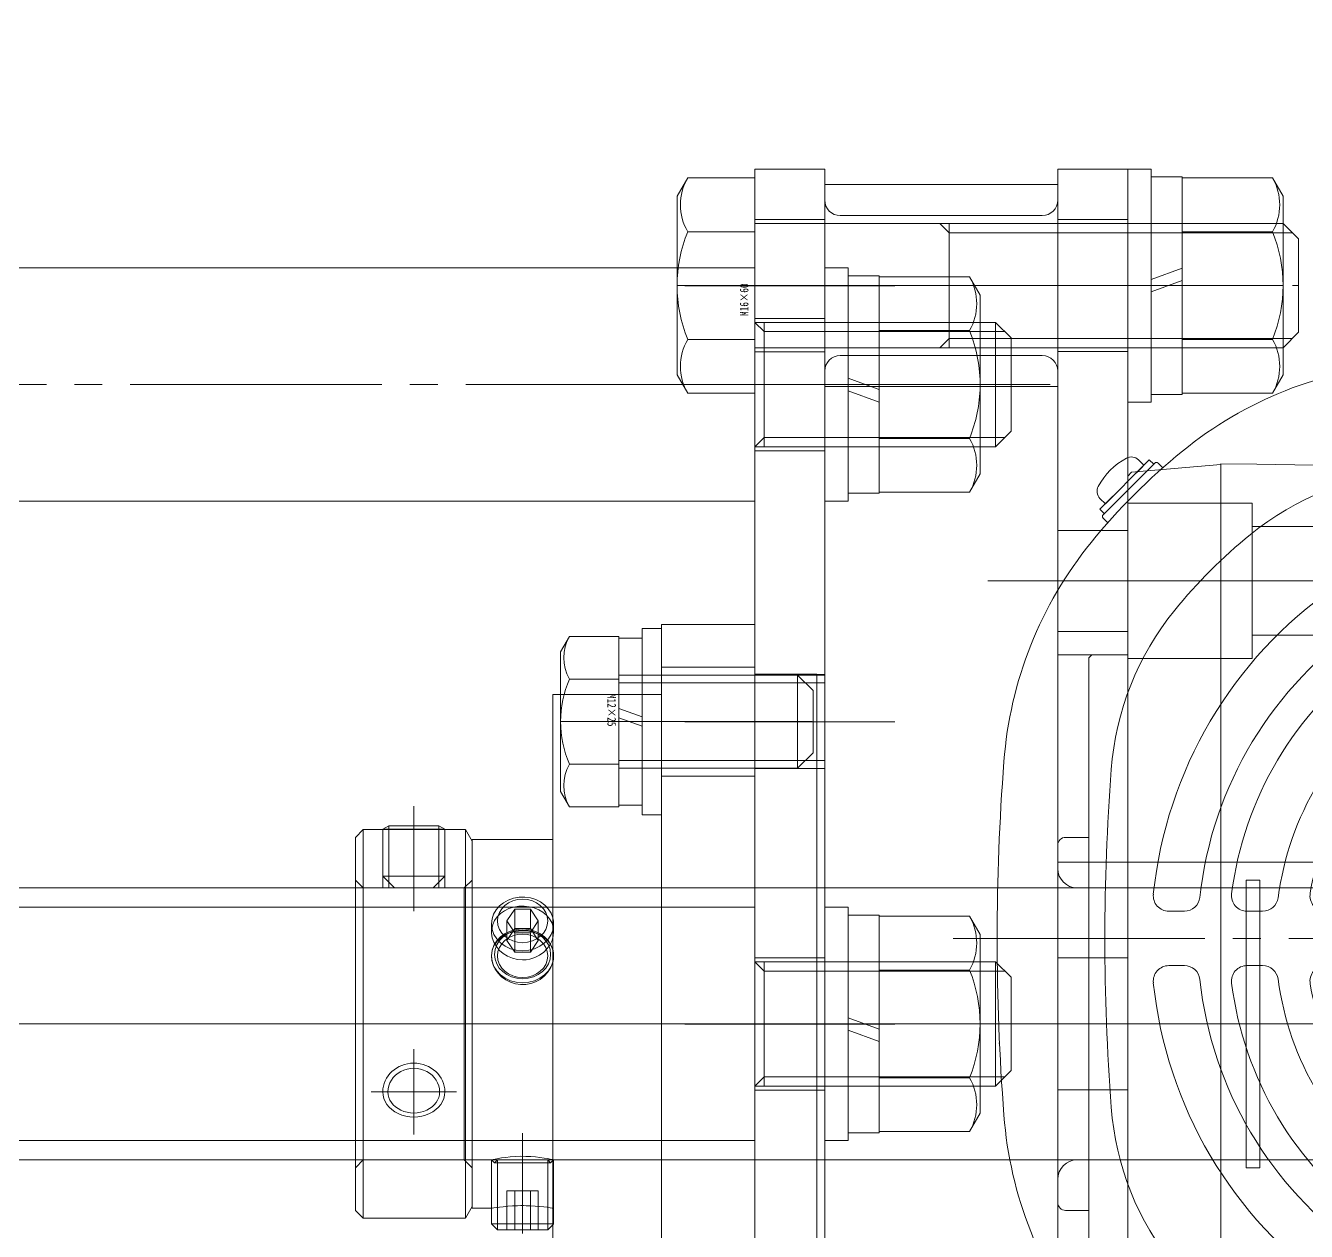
# Model space of a CAD drawing. Units: millimetres at full size. Extents: x -19442 to 19442, y -5866 to 5866.
# Drawn here: x 8400.9 to 8565.7, y 2303.9 to 2459 of the extents above; entities that cross this region are included whole.
import ezdxf
from ezdxf.enums import TextEntityAlignment as Align

# ---------------------------------------------------------------- set-up
doc = ezdxf.new("R2010")
doc.units = ezdxf.units.MM
doc.header["$LTSCALE"] = 3.6
doc.linetypes.add('CHAIN2', pattern=[12, 9, -1, 1, -1])
for name, color, linetype, lineweight in [('0-3_04_HIDDEN', 7, 'Continuous', 9), ('0-4_05_CENTER', 2, 'CHAIN2', 9), ('0-6_0', 2, 'Continuous', 9), ('0-7_10_DRAFT', 1, 'Continuous', 9), ('0-8_03_かくれ線', 5, 'Continuous', 9), ('0-9_04_中心線', 4, 'CHAIN2', 9), ('0-C_01_外形線', 134, 'Continuous', 9), ('0-D_02_細線', 6, 'Continuous', 9)]:
    doc.layers.add(name, color=color, linetype=linetype, lineweight=lineweight)
doc.styles.add('ＭＳ ゴシック', font='')
doc.styles.get('ＭＳ ゴシック').set_extended_font_data('MS Gothic')

# ---------------------------------------------------------------- blocks, each defined once
blk = doc.blocks.new('A$C6246458A_1')
at = {"layer": '0-3_04_HIDDEN', "color": 1}
for p, q in [((-58, 67), (-42, 67)), ((-42, 67), (-42, 47)), ((42, 67), (58, 67)), ((-42, 64), (42, 64)), ((-42, 50), (42, 50)), ((-58, 47), (-42, 47)), ((67, 20.8), (-67, 20.8)), ((-42.75, 18.5), (-42.75, -18.5)), ((-41, 18.5), (-42.75, 18.5)), ((41, 18.5), (42.75, 18.5)), ((42.75, 18.5), (42.75, -18.5)), ((-42.75, 17.5), (-64.5, 17.5)), ((-15, 17.5), (-41, 17.5)), ((-15, -17.7), (-15, 17.7)), ((15, 17.7), (-15, 17.7)), ((15, -17.7), (15, 17.7)), ((41, 17.5), (15, 17.5)), ((64.5, 17.5), (42.75, 17.5)), ((-42.75, -17.5), (-64.5, -17.5)), ((-15, -17.5), (-41, -17.5)), ((15, -17.7), (-15, -17.7)), ((41, -17.5), (15, -17.5)), ((64.5, -17.5), (42.75, -17.5)), ((-58, -79), (-42, -79)), ((-42, -79), (-42, -99)), ((42, -79), (58, -79)), ((-42, -82), (42, -82)), ((-42, -96), (42, -96)), ((-58, -99), (-42, -99))]:
    blk.add_line(p, q, dxfattribs=at)
for points in [[(42, 67), (42, 47), (58, 47)], [(-41, 18.5), (-41, -18.5), (-42.75, -18.5)], [(41, 18.5), (41, -18.5), (42.75, -18.5)], [(42, -79), (42, -99), (58, -99)]]:
    blk.add_lwpolyline(points, dxfattribs=at)
for centre, start, end in [((-64.5, 20), 180, 270), ((64.5, 20), 270, 0), ((-64.5, -20), 90, 180), ((64.5, -20), 0, 90)]:
    blk.add_arc(centre, 2.5, start, end, dxfattribs=at)
at = {"layer": '0-4_05_CENTER', "color": 1}
for p, q in [((62.543, 57), (-62.543, 57)), ((62.543, -89), (-62.543, -89))]:
    blk.add_line(p, q, dxfattribs=at)
at = {"layer": '0-7_10_DRAFT'}
for p, q in [((46, 72.084), (41.388, 72.003)), ((46, -103.958), (46, 72)), ((57.503, 71), (46, 71.958)), ((57.503, 71), (57.999, 70.46)), ((-58, 69.925), (-58, 56.957)), ((57.999, 47.497), (57.999, 70.46)), ((57.999, 47.497), (57.999, 69.917)), ((-58, 56.957), (-58, -34.957)), ((-63, 47.1), (-62.6, 47.5)), ((-63, 47.1), (-63, 0)), ((-58, 47.5), (-62.6, 47.5)), ((57.999, -102.46), (57.999, 47.5)), ((58, 47.5), (62.6, 47.5)), ((63, 47.1), (62.6, 47.5)), ((63, 47.1), (63, 0)), ((-66, 24), (-63, 24)), ((66, 24), (62.999, 24)), ((-67, 23), (-67, 0)), ((67, 23), (67, 0)), ((9.433, 11), (-9.433, 11)), ((-67, 0), (-67, -23)), ((67, 0), (-67, 0)), ((-63, -47.1), (-63, 0)), ((63, -47.1), (63, 0)), ((67, 0), (67, -23)), ((-66, -24), (-63, -24)), ((66, -24), (62.999, -24)), ((-58, -101.758), (-58, -34.957)), ((-63, -47.1), (-62.6, -47.5)), ((-58, -47.5), (-62.6, -47.5)), ((46, -46.565), (46, -103.916)), ((58, -47.5), (62.6, -47.5)), ((63, -47.1), (62.6, -47.5)), ((46, -103.916), (-48.5, -102.258)), ((57.503, -103), (46, -103.958)), ((57.503, -103), (57.999, -102.46))]:
    blk.add_line(p, q, dxfattribs=at)
for points in [[(41.388, 72.003), (-43.991, 70.504), (-48.5, 70.425)], [(46, 72.084), (46, 68.565), (46, -46.565)], [(-48.5, 70.425), (-57.5, 70.425), (-58, 69.925)], [(-48.5, -102.258), (-57.5, -102.258), (-58, -101.758)]]:
    blk.add_lwpolyline(points, dxfattribs=at)
for centre, start, end in [((-66, 23), 90, 180), ((66, 23), 0, 90), ((-66, -23), 180, 270), ((66, -23), 270, 0)]:
    blk.add_arc(centre, 1, start, end, dxfattribs=at)
blk = doc.blocks.new('GM-SHYPF-RH 0.75kW、1／5～1／60、200V、60Hzd_1')
at = {"layer": '0-4_05_CENTER'}
for p, q in [((-57.999, -129.08), (-57.999, 128.45)), ((-72.708, 104), (-43.291, 104)), ((22.479, 11), (-138.27, 11)), ((-86.103, 0), (-29.688, 0)), ((-90.117, -100), (-112.985, -100))]:
    blk.add_line(p, q, dxfattribs=at)
at = {"layer": '0-6_0'}
for p, q in [((-68.499, 124), (-47.499, 124)), ((-78.499, 85.736), (-78.499, 114)), ((-37.499, 85.736), (-37.499, 114)), ((-39.499, 86.5), (-76.499, 86.5)), ((-114.886, 70.927), (-113.225, 72.589)), ((-113.225, 72.589), (-112.659, 72.023)), ((-2.774, 72.589), (-3.34, 72.023)), ((-1.113, 70.927), (-2.774, 72.589)), ((-119.164, 65.518), (-112.517, 72.165)), ((-112.093, 72.165), (-111.489, 71.56)), ((-3.906, 72.165), (-4.51, 71.56)), ((3.165, 65.518), (-3.482, 72.165)), ((-117.927, 67.887), (-119.588, 66.225)), ((1.928, 67.887), (3.59, 66.225)), ((-119.588, 66.225), (-119.023, 65.659)), ((3.59, 66.225), (3.024, 65.659)), ((-119.164, 65.094), (-118.56, 64.489)), ((3.165, 65.094), (2.561, 64.489)), ((-81.325, 58.402), (-80.32, 56.66)), ((-33.76, 57.984), (-34.764, 56.245)), ((-86.569, 55.484), (-85.565, 53.745)), ((-29.43, 55.484), (-30.896, 52.945)), ((-76.292, 49.683), (-75.283, 47.936)), ((-38.783, 49.285), (-39.788, 47.543)), ((-81.546, 46.785), (-80.541, 45.043)), ((-34.452, 46.785), (-35.458, 45.043)), ((-71.238, 40.929), (-70.222, 39.171)), ((-43.819, 40.562), (-44.829, 38.812)), ((-76.51, 38.062), (-75.5, 36.312)), ((-39.489, 38.062), (-40.499, 36.312)), ((-66.135, 32.091), (-65.102, 30.302)), ((-48.887, 31.784), (-49.908, 30.014)), ((-71.442, 29.284), (-70.421, 27.514)), ((-44.557, 29.284), (-45.578, 27.514)), ((-60.858, 22.951), (-59.732, 21)), ((-54.066, 22.812), (-55.146, 20.943)), ((-66.263, 20.312), (-65.183, 18.443)), ((-49.736, 20.312), (-51.151, 17.862)), ((-110.713, 14.5), (-108.702, 14.5)), ((-100.646, 14.5), (-98.629, 14.5)), ((-90.538, 14.5), (-88.508, 14.5)), ((-80.332, 14.5), (-78.266, 14.5)), ((-69.779, 14.5), (-67.526, 14.5)), ((-46.22, 14.5), (-48.473, 14.5)), ((-35.667, 14.5), (-37.732, 14.5)), ((-25.461, 14.5), (-27.491, 14.5)), ((-15.353, 14.5), (-17.37, 14.5)), ((-5.286, 14.5), (-7.297, 14.5)), ((-110.713, 7.5), (-108.702, 7.5)), ((-100.646, 7.5), (-98.629, 7.5)), ((-90.538, 7.5), (-88.508, 7.5)), ((-80.332, 7.5), (-78.266, 7.5)), ((-69.779, 7.5), (-67.526, 7.5)), ((-46.22, 7.5), (-48.473, 7.5)), ((-35.667, 7.5), (-37.732, 7.5)), ((-25.461, 7.5), (-27.491, 7.5)), ((-15.353, 7.5), (-17.37, 7.5)), ((-5.286, 7.5), (-7.297, 7.5)), ((-66.263, 1.688), (-65.183, 3.557)), ((-49.736, 1.688), (-50.816, 3.557)), ((-60.858, -0.951), (-59.732, 1)), ((-54.066, -0.812), (-55.146, 1.057)), ((16.497, -2.5), (16.601, -2.5)), ((-71.442, -7.284), (-70.421, -5.514)), ((-44.557, -7.284), (-45.578, -5.514)), ((-48.887, -9.784), (-49.908, -8.014)), ((-66.135, -10.091), (-65.102, -8.302)), ((-76.51, -16.062), (-75.5, -14.312)), ((-39.489, -16.062), (-40.499, -14.312)), ((-43.819, -18.562), (-45.267, -16.053)), ((-71.238, -18.929), (-70.222, -17.171)), ((-81.546, -24.785), (-80.541, -23.043)), ((-34.452, -24.785), (-35.458, -23.043)), ((-76.292, -27.683), (-74.841, -25.171)), ((-38.783, -27.285), (-39.788, -25.543)), ((-86.569, -33.484), (-85.565, -31.745)), ((-29.43, -33.484), (-30.434, -31.745)), ((-33.76, -35.984), (-34.764, -34.245)), ((-81.325, -36.402), (-80.32, -34.66)), ((-120.999, -47.1), (-120.999, -39.592)), ((-120.999, -47.1), (-120.999, -39.593)), ((5.001, -47.1), (5.001, -39.592)), ((5.001, -47.1), (5.001, -39.592)), ((-119.164, -43.094), (-118.56, -42.489)), ((3.165, -43.094), (2.561, -42.489)), ((-119.588, -44.225), (-119.023, -43.659)), ((-117.927, -45.887), (-119.588, -44.225)), ((-119.164, -43.518), (-112.517, -50.165)), ((3.165, -43.518), (-3.482, -50.165)), ((1.928, -45.887), (3.59, -44.225)), ((3.59, -44.225), (3.024, -43.659)), ((-120.999, -47.1), (-120.599, -47.5)), ((-120.999, -47.1), (-120.599, -47.5)), ((-119.606, -47.5), (-120.599, -47.5)), ((-119.606, -47.5), (-120.599, -47.5)), ((3.607, -47.5), (4.601, -47.5)), ((3.607, -47.5), (4.601, -47.5)), ((5.001, -47.1), (4.601, -47.5)), ((5.001, -47.1), (4.601, -47.5)), ((-114.886, -48.927), (-113.225, -50.589)), ((-1.113, -48.927), (-2.774, -50.589)), ((-115.999, -101.758), (-115.999, -50.872)), ((-115.999, -101.758), (-115.999, -50.884)), ((-113.225, -50.589), (-112.659, -50.023)), ((-112.093, -50.165), (-111.489, -49.56)), ((-3.906, -50.165), (-4.51, -49.56)), ((-2.774, -50.589), (-3.34, -50.023)), ((0, -102.46), (0, -50.884)), ((-11.999, -103.958), (-11.999, -55.325)), ((-82.599, -71.4), (-82.599, -63.2)), ((-33.399, -71.4), (-33.399, -63.2)), ((-88.999, -75), (-88.999, -73.4)), ((-88.999, -73.4), (-26.999, -73.4)), ((-26.999, -75), (-88.999, -75)), ((-88.999, -75), (-88.999, -76)), ((-57.999, -75), (-88.999, -75)), ((-26.999, -75), (-26.999, -76)), ((-16.648, -77.305), (-119.331, -123.023)), ((-25.308, -76), (-99.499, -76)), ((-15.51, -79.863), (-16.648, -77.305)), ((-21.764, -79.583), (-22.567, -77.78)), ((-19.343, -77.635), (-19.655, -78.371)), ((-19.341, -78.504), (-19.655, -78.371)), ((-18.342, -78.059), (-19.343, -77.635)), ((-104.499, -81), (-104.499, -116.419)), ((-16.016, -81.184), (-57.999, -99.876)), ((-21.76, -85.221), (-26.019, -111.176)), ((-57.999, -99.876), (-116.872, -126.087)), ((-115.499, -102.258), (-115.999, -101.758)), ((-106.499, -102.258), (-115.499, -102.258)), ((-104.499, -102.293), (-106.499, -102.258)), ((-11.999, -103.916), (-106.499, -102.258)), ((-11.999, -103.916), (-24.79, -103.692)), ((-0.497, -103), (-11.999, -103.958)), ((-0.497, -103), (-11.999, -103.958)), ((-0.497, -103), (0, -102.46)), ((-113.32, -115.749), (-116.335, -117.091)), ((-112.858, -115.926), (-113.32, -115.749)), ((-111.612, -119.586), (-113.32, -115.749)), ((-111.292, -119.443), (-112.858, -115.926)), ((-116.512, -117.553), (-116.335, -117.091)), ((-114.946, -121.07), (-116.512, -117.553)), ((-114.626, -120.928), (-116.335, -117.091)), ((-118.192, -125.581), (-119.331, -123.023)), ((-108.376, -122.305), (-114.771, -125.152)), ((-108.376, -122.305), (-114.771, -125.152)), ((-108.376, -122.305), (-107.978, -123.199)), ((-114.771, -125.152), (-114.372, -126.046))]:
    blk.add_line(p, q, dxfattribs=at)
at = {"layer": '0-6_0', "color": 134}
for p, q in [((-113.932, 71.882), (-114.624, 72.574)), ((-2.067, 71.882), (-1.375, 72.574)), ((-113.932, 71.882), (-118.881, 66.932)), ((-2.067, 71.882), (2.882, 66.932)), ((-113.932, -49.882), (-118.881, -44.932)), ((-2.067, -49.882), (2.882, -44.932)), ((-113.932, -49.882), (-114.624, -50.574)), ((-2.067, -49.882), (-1.375, -50.574))]:
    blk.add_line(p, q, dxfattribs=at)
for points in [[(-113.932, 71.882), (-118.881, 66.932), (-119.574, 67.624)], [(-2.067, 71.882), (2.882, 66.932), (3.575, 67.624)], [(-113.932, -49.882), (-118.881, -44.932), (-119.574, -45.624)], [(-2.067, -49.882), (2.882, -44.932), (3.575, -45.624)]]:
    blk.add_lwpolyline(points, dxfattribs=at)
at = {"layer": '0-6_0'}
for points in [[(-0.497, -103), (0, -102.46), (0, -50.884)], [(-57.999, -75), (-26.999, -75), (-26.999, -73.4)], [(-106.499, -102.258), (-115.499, -102.258), (-115.999, -101.758)]]:
    blk.add_lwpolyline(points, dxfattribs=at)
for centre, radius in [((-57.999, 104), 10), ((-57.999, 11), 5)]:
    blk.add_circle(centre, radius, dxfattribs=at)
for centre, radius, start, end in [((-68.499, 114), 10, 90, 180), ((-47.499, 114), 10, 0, 90), ((-57.999, -215), 300.8, 90, 94.33985), ((-76.499, 83.5), 3, 90, 148.63542), ((-57.999, -215), 300.8, 85.66015, 90), ((-39.499, 83.5), 3, 30.81986, 90), ((-76.918, 34.283), 50.8, 94.33985, 129.09457), ((-39.081, 34.283), 50.8, 50.90543, 85.66015), ((-57.999, 11), 80.8, 129.09457, 140.90543), ((-57.999, 11), 80.8, 39.09457, 50.90543), ((-112.305, 71.953), 0.3, 45, 135), ((-76.918, 34.283), 36.944, 94.33985, 129.09457), ((-57.999, -215), 286.944, 85.66015, 94.33985), ((-39.081, 34.283), 36.944, 50.90543, 85.66015), ((-3.694, 71.953), 0.3, 45, 135), ((-57.999, 11), 55, 64.8706, 114.04349), ((-118.952, 65.306), 0.3, 135, 225), ((2.953, 65.306), 0.3, 315, 45), ((-57.999, 11), 66.944, 129.09457, 140.90543), ((-57.999, 11), 66.944, 39.09457, 50.90543), ((-81.283, 29.918), 50.8, 140.90543, 175.66015), ((-79.593, 59.402), 2, 114.04349, 210), ((-34.716, 29.918), 50.8, 4.33985, 39.09457), ((-57.999, 11), 49, 65.06209, 113.809), ((-35.492, 58.984), 2, 330, 64.8706), ((-57.999, 11), 55, 124.8706, 174.04349), ((-88.301, 54.484), 2, 30, 124.8706), ((-78.588, 57.66), 2, 210, 293.809), ((-36.496, 57.245), 2, 245.06209, 330), ((-27.698, 54.484), 2, 55.1294, 150), ((-57.999, 11), 55, 5.95651, 55.1294), ((-57.999, 11), 45, 66.00707, 112.65134), ((-81.283, 29.918), 36.944, 140.90543, 175.66015), ((-87.297, 52.745), 2, 305.06209, 30), ((-30.03, 52.445), 1, 150, 235.98601), ((-34.716, 29.918), 36.944, 4.33985, 39.09457), ((-74.56, 50.683), 2, 112.65134, 210), ((-40.515, 50.285), 2, 330, 66.00707), ((-57.999, 11), 49, 6.191, 55.98601), ((-57.999, 11), 49, 125.06209, 173.809), ((-57.999, 11), 39, 66.30126, 112.29074), ((-73.551, 48.936), 2, 210, 292.29074), ((-57.999, 11), 45, 126.00707, 172.65134), ((-83.279, 45.785), 2, 30, 126.00707), ((-41.52, 48.543), 2, 246.30126, 330), ((-32.72, 45.785), 2, 53.99293, 150), ((-57.999, 11), 45, 7.34866, 53.99293), ((-82.273, 44.043), 2, 306.30126, 30), ((-57.999, 11), 35, 67.83748, 110.40593), ((-33.726, 44.043), 2, 150, 233.69874), ((-69.506, 41.929), 2, 110.40593, 210), ((-45.551, 41.562), 2, 330, 67.83748), ((-57.999, 11), 39, 126.30126, 172.29074), ((-57.999, 11), 39, 7.70926, 53.69874), ((-57.999, 11), 29, 68.34662, 109.78052), ((-57.999, 11), 35, 127.83748, 170.40593), ((-78.242, 37.062), 2, 30, 127.83748), ((-68.49, 40.171), 2, 210, 289.78052), ((-46.561, 39.812), 2, 248.34662, 330), ((-37.756, 37.062), 2, 52.16252, 150), ((-57.999, 11), 35, 9.59407, 52.16252), ((-77.232, 35.312), 2, 308.34662, 30), ((-38.767, 35.312), 2, 150, 231.65338), ((-64.403, 33.091), 2, 106.16478, 210), ((-57.999, 11), 25, 71.28282, 106.16478), ((-50.619, 32.784), 2, 330, 71.28282), ((168.001, 11), 300.8, 175.66015, 180), ((-57.999, 11), 29, 128.34662, 169.78052), ((-57.999, 11), 29, 10.21948, 51.65338), ((-283.999, 11), 300.8, 0, 4.33985), ((168.001, 11), 286.944, 175.66015, 184.33985), ((-283.999, 11), 286.944, 355.66015, 4.33985), ((-57.999, 11), 25, 131.28282, 166.16478), ((-73.174, 28.284), 2, 30, 131.28282), ((-63.37, 31.302), 2, 210, 284.81689), ((-57.999, 11), 19, 72.37362, 104.81689), ((-51.64, 31.014), 2, 252.37362, 330), ((-42.825, 28.284), 2, 48.71718, 150), ((-57.999, 11), 25, 13.83522, 48.71718), ((-72.153, 26.514), 2, 312.37363, 30), ((-43.846, 26.514), 2, 150, 227.62637), ((-57.999, 11), 19, 132.37363, 164.81689), ((-59.126, 23.951), 2, 94.971, 210), ((-57.999, 11), 15, 80.25225, 94.971), ((-55.798, 23.812), 2, 330, 80.25225), ((-57.999, 11), 19, 15.18311, 47.62637), ((-57.999, 11), 15, 140.25225, 154.971), ((-67.995, 19.312), 2, 30, 140.25225), ((-57.999, 22), 2, 210, 270), ((-57.999, 11), 9, 84.14774, 90), ((-56.878, 21.943), 2, 264.14774, 330), ((-48.004, 19.312), 2, 39.74775, 150), ((-57.999, 11), 15, 25.029, 39.74775), ((-66.915, 17.443), 2, 324.14774, 30), ((-110.713, 16.5), 2, 174.04349, 270), ((-100.646, 16.5), 2, 172.65134, 270), ((-90.538, 16.5), 2, 170.40593, 270), ((-80.332, 16.5), 2, 166.16478, 270), ((-69.779, 16.5), 2, 154.971, 270), ((-50.285, 17.362), 1, 150, 219.51268), ((-57.999, 11), 9, 30, 39.51268), ((-46.22, 16.5), 2, 270, 25.029), ((-35.667, 16.5), 2, 270, 13.83522), ((-25.461, 16.5), 2, 270, 9.59407), ((-15.353, 16.5), 2, 270, 7.34866), ((-5.286, 16.5), 2, 270, 5.95651), ((-108.702, 16.5), 2, 270, 353.809), ((-98.629, 16.5), 2, 270, 352.29074), ((-88.508, 16.5), 2, 270, 349.78052), ((-78.266, 16.5), 2, 270, 344.81689), ((-67.526, 16.5), 2, 270, 330), ((-57.999, 11), 9, 144.14774, 150), ((-48.473, 16.5), 2, 210, 270), ((-37.732, 16.5), 2, 195.18311, 270), ((-27.491, 16.5), 2, 190.21948, 270), ((-17.37, 16.5), 2, 187.70926, 270), ((-7.297, 16.5), 2, 186.191, 270), ((168.001, 11), 300.8, 180, 184.33985), ((-283.999, 11), 300.8, 355.66015, 0), ((-110.713, 5.5), 2, 90, 185.95651), ((-108.702, 5.5), 2, 6.191, 90), ((-100.646, 5.5), 2, 90, 187.34866), ((-98.629, 5.5), 2, 7.70926, 90), ((-90.538, 5.5), 2, 90, 189.59407), ((-88.508, 5.5), 2, 10.21948, 90), ((-80.332, 5.5), 2, 90, 193.83522), ((-78.266, 5.5), 2, 15.18311, 90), ((-69.779, 5.5), 2, 90, 205.029), ((-67.526, 5.5), 2, 30, 90), ((-48.473, 5.5), 2, 90, 150), ((-46.22, 5.5), 2, 334.971, 90), ((-37.732, 5.5), 2, 90, 164.81689), ((-35.667, 5.5), 2, 346.16478, 90), ((-27.491, 5.5), 2, 90, 169.78052), ((-25.461, 5.5), 2, 350.40593, 90), ((-17.37, 5.5), 2, 90, 172.29074), ((-15.353, 5.5), 2, 352.65134, 90), ((-7.297, 5.5), 2, 90, 173.809), ((-5.286, 5.5), 2, 354.04349, 90), ((-57.999, 11), 55, 185.95651, 235.1294), ((-57.999, 11), 49, 186.191, 234.93791), ((-57.999, 11), 45, 187.34866, 233.99293), ((-57.999, 11), 39, 187.70926, 233.69874), ((-57.999, 11), 35, 189.59407, 232.16252), ((-57.999, 11), 29, 190.21948, 231.65338), ((-57.999, 11), 25, 193.83522, 228.71718), ((-57.999, 11), 19, 195.18311, 227.62637), ((-57.999, 11), 9, 210, 215.85226), ((-66.915, 4.557), 2, 330, 35.85226), ((-49.084, 4.557), 2, 144.14774, 210), ((-57.999, 11), 9, 324.14774, 330), ((-57.999, 11), 19, 312.37363, 344.81689), ((-57.999, 11), 25, 311.28282, 346.16478), ((-57.999, 11), 29, 308.34662, 349.78052), ((-57.999, 11), 35, 307.83748, 350.40593), ((-57.999, 11), 39, 306.30126, 352.29074), ((-57.999, 11), 45, 306.00707, 352.65134), ((-57.999, 11), 49, 305.06209, 353.809), ((-57.999, 11), 55, 304.8706, 354.04349), ((-57.999, 11), 15, 205.029, 219.74775), ((-57.999, 11), 15, 320.25225, 334.971), ((-67.995, 2.688), 2, 219.74775, 330), ((-57.999, 0), 2, 90, 150), ((-57.999, 11), 9, 270, 275.85226), ((-56.878, 0.057), 2, 30, 95.85226), ((-48.004, 2.688), 2, 210, 320.25225), ((-59.126, -1.951), 2, 150, 265.029), ((-55.798, -1.812), 2, 279.74775, 30), ((-72.153, -4.514), 2, 330, 47.62637), ((-43.846, -4.514), 2, 132.37363, 210), ((-57.999, 11), 15, 265.029, 279.74775), ((-73.174, -6.284), 2, 228.71718, 330), ((-63.37, -9.302), 2, 75.18311, 150), ((-57.999, 11), 19, 255.18311, 287.62638), ((-51.64, -9.014), 2, 30, 107.62638), ((-42.825, -6.284), 2, 210, 311.28282), ((-50.619, -10.784), 2, 288.71718, 30), ((-81.283, -7.918), 36.944, 184.33985, 219.09457), ((-64.403, -11.091), 2, 150, 253.83522), ((-34.716, -7.918), 36.944, 320.90543, 355.66015), ((-81.283, -7.918), 50.8, 184.33985, 219.09457), ((-77.232, -13.312), 2, 330, 51.65338), ((-57.999, 11), 25, 253.83522, 288.71718), ((-38.767, -13.312), 2, 128.34662, 210), ((-34.716, -7.918), 50.8, 320.90543, 355.66015), ((-78.242, -15.062), 2, 232.16252, 330), ((-68.49, -18.171), 2, 70.21948, 150), ((-57.999, 11), 29, 250.21948, 293.30023), ((-46.133, -16.553), 1, 30, 113.30023), ((-37.756, -15.062), 2, 210, 307.83748), ((-69.506, -19.929), 2, 150, 249.59407), ((-45.551, -19.562), 2, 292.16252, 30), ((-82.273, -22.043), 2, 330, 53.69874), ((-57.999, 11), 35, 249.59407, 292.16252), ((-33.726, -22.043), 2, 126.30126, 210), ((-73.975, -25.671), 1, 66.45945, 150), ((-57.999, 11), 39, 246.45945, 293.69874), ((-41.52, -26.543), 2, 30, 113.69874), ((-83.279, -23.785), 2, 233.99293, 330), ((-32.72, -23.785), 2, 210, 306.00707), ((-74.56, -28.683), 2, 150, 247.34866), ((-40.515, -28.285), 2, 293.99293, 30), ((-87.297, -30.745), 2, 330, 54.93791), ((-28.702, -30.745), 2, 125.06209, 210), ((-57.999, 11), 66.944, 219.09457, 230.90543), ((-57.999, 11), 45, 247.34866, 293.99293), ((-57.999, 11), 66.944, 309.09457, 320.90543), ((-88.301, -32.484), 2, 235.1294, 330), ((-78.588, -35.66), 2, 66.191, 150), ((-57.999, 11), 49, 246.191, 294.93791), ((-36.496, -35.245), 2, 30, 114.93791), ((-27.698, -32.484), 2, 210, 304.8706), ((-35.492, -36.984), 2, 295.1294, 30), ((-79.593, -37.402), 2, 150, 245.95651), ((-57.999, 11), 55, 245.95651, 295.1294), ((-57.999, 11), 80.8, 219.09457, 230.90543), ((-76.918, -12.283), 36.944, 230.90543, 265.66015), ((-39.081, -12.283), 36.944, 274.33985, 309.09457), ((-57.999, 11), 80.8, 309.09457, 320.90543), ((-118.952, -43.306), 0.3, 135, 225), ((2.953, -43.306), 0.3, 315, 45), ((-57.999, 237), 286.944, 265.66015, 274.33985), ((-112.305, -49.953), 0.3, 225, 315), ((-3.694, -49.953), 0.3, 225, 315), ((-76.918, -12.283), 50.8, 230.90543, 265.66015), ((-39.081, -12.283), 50.8, 274.33985, 309.09457), ((-79.399, -63.2), 3.2, 172.23631, 180), ((-57.999, 237), 300.8, 265.66015, 270), ((-57.999, 237), 300.8, 270, 274.33985), ((-36.599, -63.2), 3.2, 0, 7.76369), ((-84.599, -71.4), 2, 270, 0), ((-31.399, -71.4), 2, 180, 270), ((-99.499, -81), 5, 90, 180), ((-25.308, -79), 3, 24, 90), ((-16.423, -80.27), 1, 294, 24), ((-18.799, -85.707), 3, 114, 170.68188), ((-40.821, -108.748), 15, 271.68277, 350.68188), ((-107.403, -122.966), 1, 85.28487, 114), ((-57.999, 476), 600, 265.28487, 271.68277), ((-104.772, -121.795), 1, 24, 114), ((-102.122, -120.37), 2, 204, 265.76866), ((-109.165, -123.728), 1.3, 310.60153, 24), ((-114.176, -117.882), 9, 277.39845, 310.60153), ((-117.279, -125.174), 1, 204, 294), ((-113.185, -125.518), 1.3, 203.99998, 277.39845)]:
    blk.add_arc(centre, radius, start, end, dxfattribs=at)
at = {"layer": '0-6_0', "color": 134}
for centre, radius, start, end in [((-111.881, 64.882), 9, 118.39847, 151.60155), ((-115.543, 71.655), 1.3, 45, 118.39847), ((-0.456, 71.655), 1.3, 61.60153, 135), ((-4.118, 64.882), 9, 28.39845, 61.60153), ((-118.654, 68.544), 1.3, 151.60155, 225), ((2.655, 68.544), 1.3, 315, 28.39845), ((-118.654, -46.544), 1.3, 135, 208.39845), ((2.655, -46.544), 1.3, 331.60155, 45), ((-111.881, -42.882), 9, 208.39845, 241.60153), ((-4.118, -42.882), 9, 298.39847, 331.60155), ((-115.543, -49.655), 1.3, 241.60153, 315), ((-0.456, -49.655), 1.3, 225, 298.39847)]:
    blk.add_arc(centre, radius, start, end, dxfattribs=at)
at = {"layer": '0-7_10_DRAFT'}
blk.add_blockref('A$C6246458A_1', (-57.999, 0), dxfattribs=at)

msp = doc.modelspace()

# ---------------------------------------------------------------- linework, layer by layer
at = {"layer": '0-6_0', "color": 134}
for p, q in [((8344.74, 2427.844), (8484.74, 2427.844)), ((8525.74, 2404.844), (8525.74, 2412.572)), ((8527.74, 2406.844), (8527.74, 2412.572)), ((8525.74, 2404.844), (8527.74, 2406.844)), ((8523.74, 2404.844), (8525.74, 2404.844)), ((8380.889, 2348.072), (8443.089, 2348.072)), ((8443.342, 2348.072), (8381.142, 2348.072)), ((8533.739, 2348.072), (8503.489, 2348.072)), ((8533.742, 2348.072), (8503.742, 2348.072)), ((8523.74, 2338.572), (8525.74, 2338.572)), ((8525.74, 2338.572), (8527.74, 2336.572)), ((8525.74, 2322.572), (8525.74, 2338.572)), ((8527.74, 2324.572), (8527.74, 2336.572)), ((8525.74, 2322.572), (8527.74, 2324.572)), ((8523.74, 2322.572), (8525.74, 2322.572)), ((8443.089, 2313.072), (8380.889, 2313.072)), ((8381.142, 2313.071), (8443.342, 2313.071)), ((8533.739, 2313.072), (8503.489, 2313.072)), ((8533.742, 2313.071), (8503.742, 2313.071))]:
    msp.add_line(p, q, dxfattribs=at)
for points in [[(8503.74, 2220.555), (8503.74, 2440.555), (8494.74, 2440.555), (8494.74, 2220.555)], [(8542.74, 2226.572), (8542.74, 2440.572), (8533.74, 2440.572), (8533.74, 2226.572)], [(8533.74, 2438.572), (8503.74, 2438.572), (8503.74, 2412.572), (8533.74, 2412.572)], [(8344.74, 2345.572), (8494.74, 2345.572), (8494.74, 2315.572), (8344.74, 2315.572)]]:
    msp.add_lwpolyline(points, close=True, dxfattribs=at)
msp.add_lwpolyline([(8494.74, 2427.844), (8494.74, 2397.844), (8344.74, 2397.844), (8344.74, 2427.844)], dxfattribs=at)
at = {"layer": '0-8_03_かくれ線'}
for p, q in [((8503.74, 2434.055), (8494.74, 2434.055)), ((8494.74, 2433.572), (8562.74, 2433.572)), ((8531.74, 2434.572), (8505.74, 2434.572)), ((8519.74, 2432.372), (8518.54, 2433.572)), ((8519.74, 2417.572), (8519.74, 2433.572)), ((8533.74, 2434.072), (8542.74, 2434.072)), ((8562.74, 2433.572), (8562.74, 2417.572)), ((8519.74, 2432.372), (8562.74, 2432.372)), ((8484.74, 2427.844), (8494.74, 2427.844)), ((8506.74, 2427.844), (8503.74, 2427.844)), ((8503.74, 2412.572), (8503.74, 2427.844)), ((8506.74, 2427.844), (8506.74, 2412.572)), ((8506.74, 2426.844), (8510.74, 2426.844)), ((8510.74, 2426.844), (8510.74, 2412.572)), ((8510.74, 2426.701), (8522.379, 2426.701)), ((8522.379, 2426.701), (8523.74, 2424.344)), ((8523.74, 2412.572), (8523.74, 2424.344)), ((8503.74, 2421.327), (8494.74, 2421.327)), ((8495.94, 2419.644), (8494.74, 2420.844)), ((8494.74, 2420.844), (8523.74, 2420.844)), ((8495.94, 2420.844), (8495.94, 2404.844)), ((8523.74, 2420.844), (8525.74, 2420.844)), ((8525.74, 2420.844), (8527.74, 2418.844)), ((8525.74, 2420.844), (8525.74, 2412.572)), ((8495.94, 2419.644), (8523.74, 2419.644)), ((8510.74, 2419.772), (8522.379, 2419.772)), ((8519.74, 2418.772), (8518.54, 2417.572)), ((8519.74, 2418.772), (8562.74, 2418.772)), ((8523.74, 2419.644), (8526.94, 2419.644)), ((8527.74, 2418.844), (8527.74, 2412.572)), ((8494.74, 2417.572), (8562.74, 2417.572)), ((8503.74, 2417.055), (8494.74, 2417.055)), ((8533.74, 2417.072), (8542.74, 2417.072)), ((8531.74, 2416.572), (8505.74, 2416.572)), ((8506.74, 2413.644), (8509.686, 2412.572)), ((8495.94, 2406.044), (8494.74, 2404.844)), ((8495.94, 2406.044), (8523.74, 2406.044)), ((8494.74, 2404.844), (8523.74, 2404.844)), ((8503.74, 2404.327), (8494.74, 2404.327)), ((8533.74, 2394.072), (8542.74, 2394.072)), ((8533.74, 2381.072), (8542.74, 2381.072)), ((8533.74, 2378.072), (8542.74, 2378.072)), ((8494.74, 2376.463), (8482.74, 2376.463)), ((8477.24, 2375.463), (8500.24, 2375.463)), ((8477.24, 2374.463), (8501.24, 2374.463)), ((8494.74, 2375.572), (8502.74, 2375.572)), ((8503.74, 2375.546), (8494.74, 2375.546)), ((8503.74, 2375.446), (8494.74, 2375.446)), ((8503.74, 2374.446), (8494.74, 2374.446)), ((8500.24, 2375.463), (8502.24, 2373.463)), ((8500.24, 2363.463), (8500.24, 2375.463)), ((8469.74, 2372.972), (8482.74, 2372.972)), ((8502.24, 2365.463), (8502.24, 2373.463)), ((8477.24, 2364.463), (8501.24, 2364.463)), ((8503.74, 2364.446), (8494.74, 2364.446)), ((8500.24, 2363.463), (8502.24, 2365.463)), ((8477.24, 2363.463), (8500.24, 2363.463)), ((8503.74, 2363.446), (8494.74, 2363.446)), ((8494.74, 2362.463), (8482.74, 2362.463)), ((8446.84, 2355.572), (8446.84, 2348.072)), ((8447.606, 2348.072), (8447.606, 2355.572)), ((8454.073, 2348.072), (8454.073, 2355.572)), ((8454.84, 2348.072), (8454.84, 2355.572)), ((8446.84, 2349.572), (8454.84, 2349.572)), ((8448.34, 2348.072), (8446.84, 2349.572)), ((8453.34, 2348.072), (8454.84, 2349.572)), ((8503.489, 2348.072), (8443.089, 2348.072)), ((8444.34, 2348.072), (8443.34, 2349.072)), ((8503.742, 2348.072), (8443.342, 2348.072)), ((8444.34, 2348.072), (8444.34, 2313.072)), ((8457.34, 2348.072), (8457.34, 2313.072)), ((8533.739, 2348.072), (8634.737, 2348.072)), ((8533.742, 2348.072), (8634.74, 2348.072)), ((8443.34, 2315.572), (8443.34, 2345.572)), ((8444.34, 2345.572), (8444.34, 2315.572)), ((8457.474, 2345.572), (8457.474, 2315.572)), ((8458.34, 2345.572), (8458.34, 2315.572)), ((8458.34, 2345.572), (8458.34, 2315.572)), ((8463.829, 2345.337), (8462.819, 2343.822)), ((8465.85, 2345.337), (8463.829, 2345.337)), ((8466.86, 2343.822), (8465.85, 2345.337)), ((8465.85, 2342.837), (8465.85, 2345.337)), ((8468.74, 2345.572), (8468.74, 2315.572)), ((8482.74, 2345.572), (8482.74, 2315.572)), ((8494.74, 2345.572), (8494.74, 2315.572)), ((8460.84, 2342.433), (8460.84, 2343.438)), ((8462.819, 2341.322), (8462.819, 2343.822)), ((8462.819, 2343.822), (8463.829, 2342.306)), ((8463.829, 2342.837), (8462.819, 2341.322)), ((8465.85, 2342.306), (8466.86, 2343.822)), ((8466.86, 2341.322), (8465.85, 2342.837)), ((8468.84, 2343.438), (8468.84, 2342.434)), ((8462.819, 2341.322), (8463.829, 2339.806)), ((8465.85, 2342.306), (8463.829, 2342.306)), ((8463.829, 2339.806), (8463.829, 2342.306)), ((8465.85, 2339.806), (8465.85, 2342.306)), ((8463.829, 2339.806), (8465.85, 2339.806)), ((8503.74, 2339.055), (8494.74, 2339.055)), ((8495.94, 2337.372), (8494.74, 2338.572)), ((8494.74, 2338.572), (8523.74, 2338.572)), ((8495.94, 2338.572), (8495.94, 2322.572)), ((8533.74, 2339.072), (8542.74, 2339.072)), ((8495.94, 2337.372), (8523.74, 2337.372)), ((8495.94, 2323.772), (8494.74, 2322.572)), ((8495.94, 2323.772), (8523.74, 2323.772)), ((8494.74, 2322.572), (8523.74, 2322.572)), ((8503.74, 2322.055), (8494.74, 2322.055)), ((8533.74, 2322.072), (8542.74, 2322.072)), ((8503.489, 2313.072), (8443.089, 2313.072)), ((8444.34, 2313.072), (8443.34, 2312.072)), ((8503.742, 2313.071), (8443.342, 2313.071)), ((8461.223, 2312.688), (8460.84, 2313.072)), ((8460.84, 2306.847), (8460.84, 2313.072)), ((8461.223, 2312.688), (8461.607, 2313.072)), ((8461.223, 2312.688), (8468.456, 2312.688)), ((8461.607, 2306.963), (8461.607, 2313.072)), ((8468.073, 2313.072), (8468.456, 2312.688)), ((8468.073, 2306.963), (8468.073, 2313.072)), ((8468.84, 2313.072), (8468.456, 2312.688)), ((8468.84, 2306.847), (8468.84, 2313.072)), ((8533.739, 2313.072), (8634.737, 2313.072)), ((8533.742, 2313.071), (8634.74, 2313.072)), ((8462.819, 2309.072), (8462.819, 2304.072)), ((8462.819, 2309.072), (8466.86, 2309.072)), ((8463.829, 2309.072), (8463.829, 2304.072)), ((8465.85, 2309.072), (8465.85, 2304.072)), ((8466.86, 2309.072), (8466.86, 2304.072)), ((8464.6, 2307.185), (8464.952, 2307.186)), ((8468.84, 2306.847), (8468.752, 2306.861)), ((8468.84, 2306.847), (8468.84, 2304.839)), ((8468.84, 2304.839), (8468.74, 2304.739)), ((8468.84, 2304.839), (8468.74, 2304.839))]:
    msp.add_line(p, q, dxfattribs=at)
for points in [[(8502.74, 2375.572), (8502.74, 2285.572), (8494.74, 2285.572)], [(8444.34, 2348.072), (8457.34, 2348.072), (8458.34, 2349.072)], [(8460.84, 2342.434), (8460.863, 2342.81), (8460.991, 2343.364), (8461.224, 2343.885), (8461.558, 2344.359), (8461.983, 2344.776), (8462.494, 2345.129), (8463.072, 2345.405), (8463.702, 2345.599), (8464.365, 2345.706), (8465.033, 2345.725), (8465.696, 2345.656), (8466.331, 2345.502), (8466.924, 2345.268), (8467.463, 2344.952), (8467.93, 2344.566), (8468.313, 2344.11), (8468.598, 2343.6), (8468.774, 2343.051), (8468.839, 2342.474), (8468.84, 2342.434), (8468.791, 2341.894), (8468.634, 2341.321), (8468.371, 2340.772), (8468.013, 2340.262), (8467.56, 2339.804), (8467.031, 2339.418), (8466.436, 2339.116), (8465.794, 2338.91), (8465.32, 2338.828), (8464.84, 2338.8)], [(8465.85, 2342.837), (8463.829, 2342.837), (8463.829, 2345.337)], [(8465.85, 2339.806), (8466.86, 2341.322), (8466.86, 2343.822)], [(8468.744, 2340.063), (8468.573, 2340.534), (8468.289, 2341.016), (8467.907, 2341.45), (8467.44, 2341.821), (8466.89, 2342.126), (8466.28, 2342.352), (8465.631, 2342.495), (8464.959, 2342.553), (8464.299, 2342.526), (8463.654, 2342.419), (8463.045, 2342.233), (8462.486, 2341.972), (8461.98, 2341.631), (8461.554, 2341.223), (8461.216, 2340.746), (8460.981, 2340.218), (8460.875, 2339.778), (8460.84, 2339.322)], [(8464.84, 2338.8), (8464.174, 2338.854), (8463.526, 2339.011), (8462.917, 2339.267), (8462.361, 2339.611), (8461.871, 2340.037), (8461.464, 2340.528), (8461.151, 2341.071), (8460.942, 2341.646), (8460.847, 2342.229), (8460.84, 2342.434)], [(8468.84, 2339.322), (8468.819, 2339.67), (8468.758, 2340.009), (8468.744, 2340.063)], [(8460.84, 2339.322), (8460.895, 2338.742), (8461.058, 2338.167), (8461.325, 2337.615), (8461.687, 2337.102), (8462.143, 2336.638), (8462.673, 2336.247), (8463.274, 2335.939), (8463.92, 2335.731), (8464.583, 2335.635), (8465.254, 2335.647), (8465.899, 2335.767), (8466.515, 2335.986), (8467.089, 2336.3), (8467.602, 2336.696), (8468.049, 2337.172), (8468.405, 2337.704), (8468.66, 2338.275), (8468.754, 2338.598)], [(8468.754, 2338.598), (8468.806, 2338.866), (8468.84, 2339.322)], [(8460.84, 2313.072), (8460.893, 2313.084), (8461.058, 2313.12), (8461.321, 2313.175), (8461.687, 2313.246), (8462.135, 2313.322), (8462.673, 2313.398), (8463.264, 2313.462), (8463.92, 2313.51), (8464.573, 2313.533), (8465.254, 2313.53), (8465.891, 2313.503), (8466.515, 2313.453), (8467.082, 2313.388), (8467.602, 2313.312), (8468.043, 2313.236), (8468.405, 2313.166), (8468.657, 2313.113), (8468.806, 2313.079), (8468.84, 2313.072)], [(8444.34, 2313.072), (8457.34, 2313.072), (8458.34, 2312.072)]]:
    msp.add_lwpolyline(points, dxfattribs=at)
for centre, radius, start, end in [((8505.74, 2436.572), 2, 180, 270), ((8531.74, 2436.572), 2, 270, 0), ((8516.379, 2423.236), 6.928, 330.00001, 29.99999), ((8505.418, 2412.844), 18.321, 359.14815, 22.21925), ((8505.74, 2414.572), 2, 90, 180), ((8531.74, 2414.572), 2, 0, 90)]:
    msp.add_arc(centre, radius, start, end, dxfattribs=at)
for centre, major_axis, ratio, start_param, end_param in [((8464.84, 2343.438), (4, 0), 0.866025, 0.2240753, 3.1415927), ((8464.84, 2343.438), (4, 0), 0.866025, 3.1415927, 4.712389), ((8464.84, 2343.438), (4, 0), 0.866025, 4.712389, 6.2831853), ((8464.84, 2343.438), (4, 0), 0.866025, 6.2831853, 6.5072606), ((8450.84, 2321.822), (-4, 0), 0.923935, 3.1415927, 6.2831853), ((8450.84, 2321.822), (3.324, 0), 0.91394, 0, 3.1415927), ((8450.84, 2321.822), (-4, 0), 0.808116, 0, 3.1415927), ((8450.84, 2321.822), (-3.324, 0), 0.818111, 0, 3.1415927)]:
    msp.add_ellipse(centre, major_axis=major_axis, ratio=ratio, start_param=start_param, end_param=end_param, dxfattribs=at)
for centre, major_axis in [((8464.84, 2343.822), (-3.233, 0)), ((8464.84, 2339.322), (4, 0)), ((8464.84, 2339.513), (-3.616, 0)), ((8464.84, 2339.322), (-3.233, 0))]:
    msp.add_ellipse(centre, major_axis=major_axis, ratio=0.866025, dxfattribs=at)
at = {"layer": '0-9_04_中心線'}
for p, q in [((8484.74, 2425.572), (8564.74, 2425.572)), ((8485.74, 2425.555), (8512.74, 2425.555)), ((8538.74, 2425.572), (8498.74, 2425.572)), ((8524.74, 2425.572), (8551.74, 2425.572)), ((8545.74, 2425.572), (8542.74, 2425.572)), ((8284.74, 2412.844), (8532.74, 2412.844)), ((8485.74, 2412.827), (8512.74, 2412.827)), ((8506.74, 2412.844), (8503.74, 2412.844)), ((8524.74, 2387.572), (8551.74, 2387.572)), ((8469.74, 2369.463), (8502.24, 2369.463)), ((8480.24, 2369.463), (8482.74, 2369.463)), ((8482.14, 2369.463), (8495.34, 2369.463)), ((8485.74, 2369.454), (8512.74, 2369.454)), ((8450.84, 2358.572), (8450.84, 2345.072)), ((7053.74, 2330.572), (8646.74, 2330.572)), ((8239.296, 2330.572), (8641.737, 2330.572)), ((8284.74, 2330.572), (8532.74, 2330.572)), ((8461.34, 2330.572), (8440.34, 2330.572)), ((8504.96, 2330.572), (8456.12, 2330.572)), ((8485.74, 2330.555), (8512.74, 2330.555)), ((8506.74, 2330.572), (8503.74, 2330.572)), ((8524.74, 2330.572), (8551.74, 2330.572)), ((8450.84, 2327.322), (8450.84, 2316.322)), ((8456.34, 2321.822), (8445.34, 2321.822)), ((8464.84, 2303.622), (8464.84, 2316.533))]:
    msp.add_line(p, q, dxfattribs=at)
for points in [[(8562.74, 2425.572), (8549.74, 2425.572), (8545.74, 2425.572)], [(8523.74, 2412.844), (8510.74, 2412.844), (8506.74, 2412.844)], [(8523.74, 2330.572), (8510.74, 2330.572), (8506.74, 2330.572)]]:
    msp.add_lwpolyline(points, dxfattribs=at)
at = {"layer": '0-C_01_外形線'}
for p, q in [((8542.74, 2440.572), (8542.74, 2410.572)), ((8545.74, 2440.572), (8542.74, 2440.572)), ((8486.1, 2439.428), (8484.74, 2437.072)), ((8494.74, 2439.428), (8486.1, 2439.428)), ((8494.74, 2411.715), (8494.74, 2439.428)), ((8545.74, 2426.372), (8545.74, 2439.572)), ((8549.74, 2439.572), (8545.74, 2439.572)), ((8549.74, 2427.828), (8549.74, 2439.572)), ((8561.379, 2439.428), (8562.74, 2437.072)), ((8484.74, 2437.072), (8484.74, 2414.072)), ((8562.74, 2414.072), (8562.74, 2437.072)), ((8562.74, 2433.572), (8564.74, 2431.572)), ((8494.74, 2432.5), (8486.1, 2432.5)), ((8549.74, 2432.5), (8561.379, 2432.5)), ((8564.74, 2431.572), (8564.74, 2419.572)), ((8545.74, 2426.372), (8549.74, 2427.828)), ((8545.74, 2424.772), (8549.74, 2426.228)), ((8549.74, 2411.572), (8549.74, 2426.228)), ((8545.74, 2411.572), (8545.74, 2424.772)), ((8562.74, 2417.572), (8564.74, 2419.572)), ((8494.74, 2418.644), (8486.1, 2418.644)), ((8549.74, 2418.644), (8561.379, 2418.644)), ((8486.1, 2411.715), (8484.74, 2414.072)), ((8561.379, 2411.715), (8562.74, 2414.072)), ((8503.74, 2397.844), (8503.74, 2412.572)), ((8506.74, 2397.844), (8506.74, 2412.572)), ((8509.686, 2412.572), (8510.74, 2412.188)), ((8510.74, 2412.572), (8510.74, 2398.844)), ((8523.74, 2412.572), (8523.74, 2401.344)), ((8494.74, 2411.715), (8486.1, 2411.715)), ((8506.74, 2412.044), (8506.74, 2398.844)), ((8506.74, 2412.044), (8510.74, 2410.588)), ((8545.74, 2411.572), (8549.74, 2411.572)), ((8549.74, 2411.715), (8561.379, 2411.715)), ((8510.74, 2405.916), (8522.379, 2405.916)), ((8522.379, 2398.988), (8523.74, 2401.344)), ((8510.74, 2398.988), (8522.379, 2398.988)), ((8506.74, 2397.844), (8503.74, 2397.844)), ((8510.74, 2398.844), (8506.74, 2398.844)), ((8482.74, 2381.963), (8494.74, 2381.963)), ((8482.74, 2381.963), (8482.74, 2345.572)), ((8482.74, 2381.463), (8482.74, 2357.463)), ((8494.74, 2381.963), (8494.74, 2345.572)), ((8470.877, 2380.432), (8469.74, 2378.463)), ((8477.24, 2380.432), (8470.877, 2380.432)), ((8477.24, 2380.432), (8477.24, 2358.493)), ((8477.24, 2371.155), (8477.24, 2380.213)), ((8477.24, 2380.213), (8480.24, 2380.213)), ((8480.24, 2370.063), (8480.24, 2380.213)), ((8469.74, 2360.463), (8469.74, 2378.463)), ((8477.24, 2374.947), (8470.877, 2374.947)), ((8468.74, 2372.972), (8469.74, 2372.972)), ((8468.74, 2372.972), (8468.74, 2345.572)), ((8480.24, 2370.063), (8477.24, 2371.155)), ((8477.24, 2358.713), (8477.24, 2369.955)), ((8480.24, 2368.863), (8477.24, 2369.955)), ((8480.24, 2358.713), (8480.24, 2368.863)), ((8477.24, 2363.978), (8470.877, 2363.978)), ((8470.877, 2358.493), (8469.74, 2360.463)), ((8477.24, 2358.493), (8470.877, 2358.493)), ((8480.24, 2358.713), (8477.24, 2358.713)), ((8446.84, 2355.629), (8447.606, 2356.072)), ((8454.073, 2356.072), (8447.606, 2356.072)), ((8454.073, 2356.072), (8454.84, 2355.629)), ((8480.24, 2357.463), (8482.74, 2357.463)), ((8444.34, 2355.572), (8443.34, 2354.572)), ((8443.34, 2345.572), (8443.34, 2354.572)), ((8444.34, 2355.572), (8457.474, 2355.572)), ((8444.34, 2355.572), (8444.34, 2345.572)), ((8446.84, 2355.629), (8454.84, 2355.629)), ((8446.84, 2355.572), (8446.84, 2355.629)), ((8454.84, 2355.572), (8454.84, 2355.629)), ((8458.34, 2354.072), (8457.474, 2355.572)), ((8457.474, 2355.572), (8457.474, 2345.572)), ((8458.34, 2354.297), (8468.74, 2354.297)), ((8458.34, 2354.297), (8458.34, 2345.572)), ((8458.34, 2354.072), (8458.34, 2345.572)), ((8503.74, 2315.572), (8503.74, 2345.572)), ((8506.74, 2344.572), (8506.74, 2331.372)), ((8506.74, 2344.572), (8510.74, 2344.572)), ((8510.74, 2344.572), (8510.74, 2329.916)), ((8510.74, 2344.428), (8522.379, 2344.428)), ((8522.379, 2344.428), (8523.74, 2342.072)), ((8523.74, 2342.072), (8523.74, 2319.072)), ((8510.74, 2337.5), (8522.379, 2337.5)), ((8506.74, 2331.372), (8510.74, 2329.916)), ((8506.74, 2329.772), (8506.74, 2316.572)), ((8506.74, 2329.772), (8510.74, 2328.316)), ((8510.74, 2328.316), (8510.74, 2316.572)), ((8510.74, 2323.644), (8522.379, 2323.644)), ((8522.379, 2316.715), (8523.74, 2319.072)), ((8510.74, 2316.572), (8506.74, 2316.572)), ((8443.34, 2306.572), (8443.34, 2315.572)), ((8444.34, 2315.572), (8444.34, 2305.572)), ((8457.474, 2315.572), (8457.474, 2305.572)), ((8458.34, 2315.572), (8458.34, 2306.847)), ((8458.34, 2315.572), (8458.34, 2307.072)), ((8482.74, 2315.572), (8482.74, 2279.181)), ((8494.74, 2315.572), (8494.74, 2279.181)), ((8506.74, 2315.572), (8503.74, 2315.572)), ((8444.34, 2305.572), (8443.34, 2306.572)), ((8458.34, 2307.072), (8457.474, 2305.572)), ((8460.853, 2306.847), (8458.34, 2306.847)), ((8460.84, 2304.839), (8460.84, 2306.849)), ((8444.34, 2305.572), (8457.474, 2305.572)), ((8468.74, 2304.839), (8460.84, 2304.839)), ((8468.74, 2304.739), (8468.073, 2304.072))]:
    msp.add_line(p, q, dxfattribs=at)
for points in [[(8545.74, 2440.572), (8545.74, 2410.572), (8542.74, 2410.572)], [(8549.74, 2411.715), (8549.74, 2439.428), (8561.379, 2439.428)], [(8482.74, 2381.463), (8480.24, 2381.463), (8480.24, 2357.463)], [(8506.74, 2315.572), (8506.74, 2345.572), (8503.74, 2345.572)], [(8510.74, 2344.428), (8510.74, 2316.715), (8522.379, 2316.715)], [(8468.74, 2315.572), (8468.74, 2287.172), (8469.74, 2286.995)], [(8464.84, 2307.186), (8464.183, 2307.177), (8463.526, 2307.15), (8462.925, 2307.108), (8462.361, 2307.055), (8461.877, 2306.999), (8461.464, 2306.944), (8461.154, 2306.898), (8460.942, 2306.864), (8460.847, 2306.848), (8460.84, 2306.847)], [(8468.752, 2306.861), (8468.634, 2306.881), (8468.376, 2306.92), (8468.013, 2306.972), (8467.567, 2307.028), (8467.031, 2307.084), (8466.445, 2307.131), (8465.794, 2307.167), (8465.324, 2307.181), (8464.84, 2307.186)], [(8468.073, 2304.072), (8461.607, 2304.072), (8460.84, 2304.839)]]:
    msp.add_lwpolyline(points, dxfattribs=at)
for centre, radius, start, end in [((8492.1, 2435.964), 6.928, 150.00001, 209.99999), ((8555.379, 2435.964), 6.928, 330.00001, 29.99999), ((8503.061, 2425.572), 18.321, 157.78075, 202.21925), ((8544.418, 2425.572), 18.321, 337.78075, 22.21925), ((8492.1, 2415.179), 6.928, 150.00001, 209.99999), ((8555.379, 2415.179), 6.928, 330.00001, 29.99999), ((8505.418, 2412.844), 18.321, 337.78075, 359.14815), ((8516.379, 2402.452), 6.928, 330.00001, 29.99999), ((8475.627, 2377.69), 5.485, 150.00001, 209.99999), ((8483.535, 2369.463), 13.796, 156.57346, 203.42654), ((8475.627, 2361.235), 5.485, 150.00001, 209.99999), ((8516.379, 2340.964), 6.928, 330.00001, 29.99999), ((8505.418, 2330.572), 18.321, 337.78075, 22.21925), ((8516.379, 2320.179), 6.928, 330.00001, 29.99999)]:
    msp.add_arc(centre, radius, start, end, dxfattribs=at)
at = {"layer": '0-D_02_細線'}
for p, q in [((8562.74, 2432.372), (8563.94, 2432.372)), ((8562.74, 2418.772), (8563.94, 2418.772)), ((8523.74, 2406.044), (8526.94, 2406.044)), ((8447.606, 2355.572), (8447.606, 2356.072)), ((8454.073, 2355.572), (8454.073, 2356.072)), ((8523.74, 2337.372), (8526.94, 2337.372)), ((8523.74, 2323.772), (8526.94, 2323.772)), ((8461.607, 2304.072), (8461.607, 2306.964)), ((8468.073, 2304.072), (8468.073, 2306.964))]:
    msp.add_line(p, q, dxfattribs=at)

# ---------------------------------------------------------------- block references
at = {"layer": '0-6_0', "xscale": -1}
msp.add_blockref('GM-SHYPF-RH 0.75kW、1／5～1／60、200V、60Hzd_1', (8542.74, 2330.572), dxfattribs=at)

# ---------------------------------------------------------------- texts
at = {"layer": '0-8_03_かくれ線', "style": 'ＭＳ ゴシック', "width": 0.8}
for s, rotation, p in [('M16×60', 90, (8494.24, 2421.659)), ('M12×25', 270, (8475.44, 2373.028))]:
    msp.add_text(s, height=1.1, rotation=rotation, dxfattribs=at).set_placement(p, align=Align.BOTTOM_LEFT)

doc.saveas('drawing.dxf')
